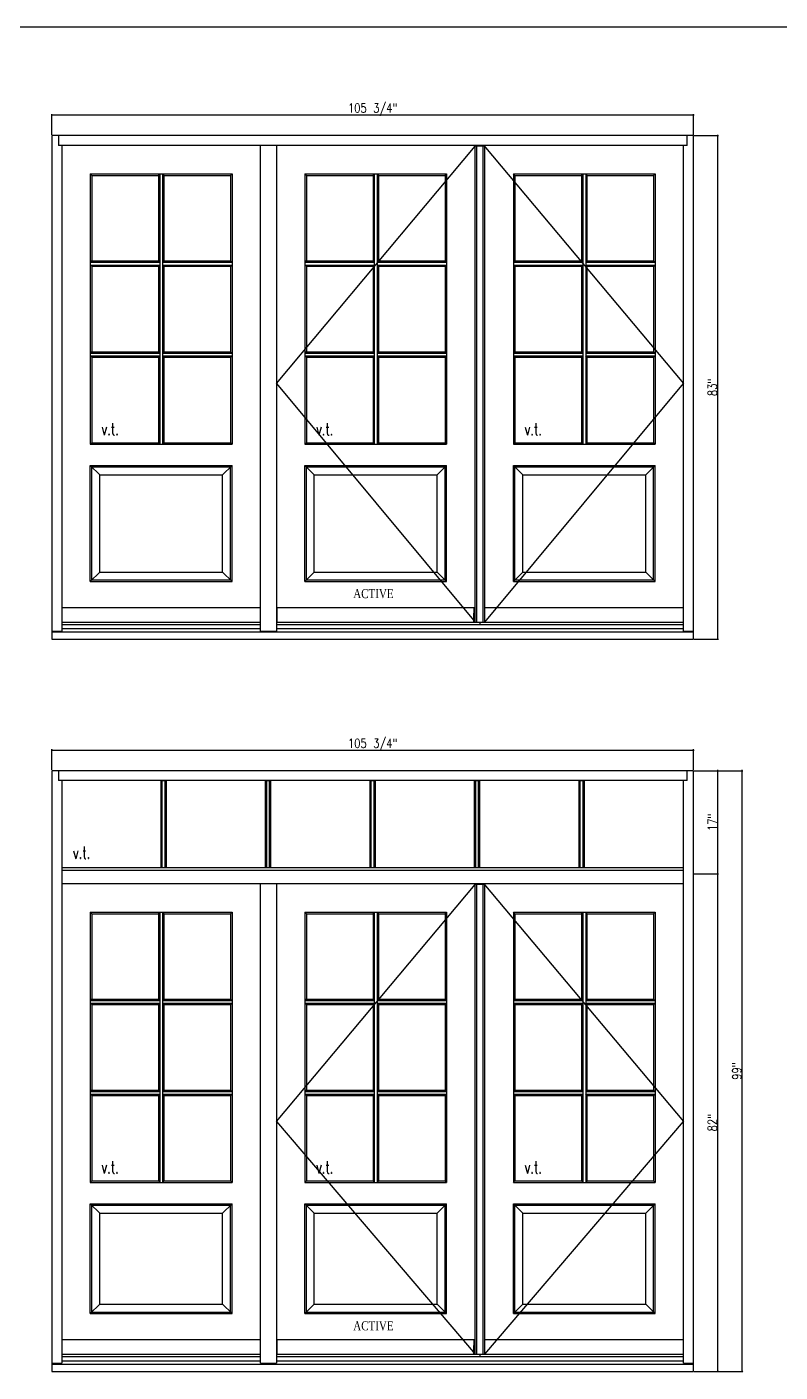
# Model space of a CAD drawing. Header units: inches. Extents: x 1985 to 11287, y 379 to 4336.
# Drawn here: x 9327.3 to 9451.5, y 3542.8 to 3764.6 of the extents above; entities that cross this region are included whole.
import ezdxf

# ---------------------------------------------------------------- set-up
doc = ezdxf.new("R2010")
doc.units = ezdxf.units.IN
doc.header["$MEASUREMENT"] = 0
doc.layers.get('0').update_dxf_attribs({"linetype": 'CONTINUOUS'})
doc.layers.get('Defpoints').update_dxf_attribs({"linetype": 'CONTINUOUS'})
for name, color, linetype in [('COTE1-1 99', 7, 'CONTINUOUS'), ('elevation 99', 7, 'CONTINUOUS'), ('opening side 99', 1, 'CONTINUOUS'), ('separation 99', 3, 'CONTINUOUS')]:
    doc.layers.add(name, color=color, linetype=linetype)
doc.styles.get("Standard").update_dxf_attribs({"font": 'txt.shx', "width": 0.8})
doc.styles.add('Times', font='times.ttf', dxfattribs={"width": 0.8})
doc.dimstyles.new('Elevation', dxfattribs={"dimscale": 2, "dimtxt": 0.75, "dimasz": 0.0625, "dimexe": 0.0625, "dimexo": 0.0625, "dimgap": 0.0625, "dimtad": 1, "dimdec": 5, "dimzin": 0, "dimdsep": 46, "dimlunit": 5, "dimtxsty": 'Standard', "dimblk1": 'OBLIQUE', "dimblk2": 'OBLIQUE', "dimsah": 1, "dimcen": 2, "dimdle": 0.0625, "dimclrd": 1, "dimclre": 1, "dimadec": 1, "dimazin": 0, "dimtfac": 0.375, "dimtdec": 5, "dimtmove": 0, "dimatfit": 3, "dimldrblk": 'OBLIQUE', "dimfxl": 1, "dimfrac": 2, "dimtolj": 1, "dimtzin": 0, "dimarcsym": 0})

# ---------------------------------------------------------------- blocks, each defined once
blk = doc.blocks.new('_OBLIQUE')
at = {"color": 0, "linetype": 'ByBlock'}
blk.add_line((-0.5, -0.5), (0.5, 0.5), dxfattribs=at)
blk = doc.blocks.new('*D39')
at = {"layer": 'COTE1-1 99', "color": 1, "lineweight": -2, "transparency": 16777216}
for p, q in [((9331.3, 3750.06), (9437.3, 3750.06)), ((9331.42, 3746.78), (9331.42, 3750.19)), ((9437.17, 3746.78), (9437.17, 3750.19))]:
    blk.add_line(p, q, dxfattribs=at)
at = {"layer": 'Defpoints', "color": 0, "transparency": 16777216}
for p in [(9437.17, 3750.06), (9331.42, 3746.66), (9437.17, 3746.66)]:
    blk.add_point(p, dxfattribs=at)
at = {"layer": 'COTE1-1 99', "color": 1, "lineweight": -2, "transparency": 16777216, "xscale": 0.125, "yscale": 0.125, "zscale": 0.125, "rotation": 180}
blk.add_blockref('_OBLIQUE', (9331.42, 3750.06), dxfattribs=at)
at = {"layer": 'COTE1-1 99', "color": 1, "lineweight": -2, "transparency": 16777216, "xscale": 0.125, "yscale": 0.125, "zscale": 0.125}
blk.add_blockref('_OBLIQUE', (9437.17, 3750.06), dxfattribs=at)
at = {"layer": 'COTE1-1 99', "color": 0, "transparency": 16777216, "insert": (9384.3, 3750.94), "char_height": 1.5, "attachment_point": 5}
blk.add_mtext('\\A1;105 3/4"', dxfattribs=at)
blk = doc.blocks.new('*D40')
at = {"layer": 'COTE1-1 99', "color": 1, "lineweight": -2, "transparency": 16777216}
for p, q in [((9437.3, 3746.66), (9441.3, 3746.66)), ((9441.18, 3663.53), (9441.18, 3746.78)), ((9437.3, 3663.66), (9441.3, 3663.66))]:
    blk.add_line(p, q, dxfattribs=at)
at = {"layer": 'Defpoints', "color": 0, "transparency": 16777216}
for p in [(9437.17, 3746.66), (9441.18, 3746.66), (9437.17, 3663.66)]:
    blk.add_point(p, dxfattribs=at)
at = {"layer": 'COTE1-1 99', "color": 1, "lineweight": -2, "transparency": 16777216, "xscale": 0.125, "yscale": 0.125, "zscale": 0.125}
for p, rotation in [((9441.18, 3746.66), 90), ((9441.18, 3663.66), 270)]:
    blk.add_blockref('_OBLIQUE', p, dxfattribs=dict(at, rotation=rotation))
at = {"layer": 'COTE1-1 99', "color": 0, "transparency": 16777216, "insert": (9440.3, 3705.16), "char_height": 1.5, "attachment_point": 5, "rotation": 90}
blk.add_mtext('\\A1;83"', dxfattribs=at)
blk = doc.blocks.new('*D108')
at = {"layer": 'COTE1-1 99', "color": 1, "lineweight": -2, "transparency": 16777216}
for p, q in [((9331.3, 3645.37), (9437.3, 3645.37)), ((9331.42, 3642.09), (9331.42, 3645.5)), ((9437.17, 3642.09), (9437.17, 3645.5))]:
    blk.add_line(p, q, dxfattribs=at)
at = {"layer": 'Defpoints', "color": 0, "transparency": 16777216}
for p in [(9437.17, 3645.37), (9331.42, 3641.96), (9437.17, 3641.96)]:
    blk.add_point(p, dxfattribs=at)
at = {"layer": 'COTE1-1 99', "color": 1, "lineweight": -2, "transparency": 16777216, "xscale": 0.125, "yscale": 0.125, "zscale": 0.125, "rotation": 180}
blk.add_blockref('_OBLIQUE', (9331.42, 3645.37), dxfattribs=at)
at = {"layer": 'COTE1-1 99', "color": 1, "lineweight": -2, "transparency": 16777216, "xscale": 0.125, "yscale": 0.125, "zscale": 0.125}
blk.add_blockref('_OBLIQUE', (9437.17, 3645.37), dxfattribs=at)
at = {"layer": 'COTE1-1 99', "color": 0, "transparency": 16777216, "insert": (9384.3, 3646.25), "char_height": 1.5, "attachment_point": 5}
blk.add_mtext('\\A1;105 3/4"', dxfattribs=at)
blk = doc.blocks.new('*D109')
at = {"layer": 'COTE1-1 99', "color": 1, "lineweight": -2, "transparency": 16777216}
for p, q in [((9437.3, 3641.96), (9441.3, 3641.96)), ((9441.18, 3624.84), (9441.18, 3642.09)), ((9437.3, 3624.96), (9441.3, 3624.96))]:
    blk.add_line(p, q, dxfattribs=at)
at = {"layer": 'Defpoints', "color": 0, "transparency": 16777216}
for p in [(9437.17, 3641.96), (9441.18, 3641.96), (9437.17, 3624.96)]:
    blk.add_point(p, dxfattribs=at)
at = {"layer": 'COTE1-1 99', "color": 1, "lineweight": -2, "transparency": 16777216, "xscale": 0.125, "yscale": 0.125, "zscale": 0.125}
for p, rotation in [((9441.18, 3641.96), 90), ((9441.18, 3624.96), 270)]:
    blk.add_blockref('_OBLIQUE', p, dxfattribs=dict(at, rotation=rotation))
at = {"layer": 'COTE1-1 99', "color": 0, "transparency": 16777216, "insert": (9440.3, 3633.46), "char_height": 1.5, "attachment_point": 5, "rotation": 90}
blk.add_mtext('\\A1;17"', dxfattribs=at)
blk = doc.blocks.new('*D110')
at = {"layer": 'COTE1-1 99', "color": 1, "lineweight": -2, "transparency": 16777216}
for p, q in [((9437.3, 3624.96), (9441.3, 3624.96)), ((9441.18, 3542.84), (9441.18, 3625.09)), ((9437.3, 3542.96), (9441.3, 3542.96))]:
    blk.add_line(p, q, dxfattribs=at)
at = {"layer": 'Defpoints', "color": 0, "transparency": 16777216}
for p in [(9437.17, 3624.96), (9441.18, 3624.96), (9437.17, 3542.96)]:
    blk.add_point(p, dxfattribs=at)
at = {"layer": 'COTE1-1 99', "color": 1, "lineweight": -2, "transparency": 16777216, "xscale": 0.125, "yscale": 0.125, "zscale": 0.125}
for p, rotation in [((9441.18, 3624.96), 90), ((9441.18, 3542.96), 270)]:
    blk.add_blockref('_OBLIQUE', p, dxfattribs=dict(at, rotation=rotation))
at = {"layer": 'COTE1-1 99', "color": 0, "transparency": 16777216, "insert": (9440.3, 3583.96), "char_height": 1.5, "attachment_point": 5, "rotation": 90}
blk.add_mtext('\\A1;82"', dxfattribs=at)
blk = doc.blocks.new('*D107')
at = {"layer": 'COTE1-1 99', "color": 1, "lineweight": -2, "transparency": 16777216}
for p, q in [((9437.3, 3641.96), (9445.32, 3641.96)), ((9445.2, 3542.84), (9445.2, 3642.09)), ((9437.3, 3542.96), (9445.32, 3542.96))]:
    blk.add_line(p, q, dxfattribs=at)
at = {"layer": 'Defpoints', "color": 0, "transparency": 16777216}
for p in [(9437.17, 3641.96), (9445.2, 3641.96), (9437.17, 3542.96)]:
    blk.add_point(p, dxfattribs=at)
at = {"layer": 'COTE1-1 99', "color": 1, "lineweight": -2, "transparency": 16777216, "xscale": 0.125, "yscale": 0.125, "zscale": 0.125}
for p, rotation in [((9445.2, 3641.96), 90), ((9445.2, 3542.96), 270)]:
    blk.add_blockref('_OBLIQUE', p, dxfattribs=dict(at, rotation=rotation))
at = {"layer": 'COTE1-1 99', "color": 0, "transparency": 16777216, "insert": (9444.32, 3592.46), "char_height": 1.5, "attachment_point": 5, "rotation": 90}
blk.add_mtext('\\A1;99"', dxfattribs=at)

msp = doc.modelspace()

# ---------------------------------------------------------------- linework, layer by layer
at = {"layer": 'elevation 99'}
for p, q in [((9331.423123, 3746.65541), (9331.423123, 3663.65541)), ((9368.423123, 3746.65541), (9331.423123, 3746.65541)), ((9332.485623, 3746.65541), (9332.485623, 3745.03041)), ((9437.173123, 3746.65541), (9365.798123, 3746.65541)), ((9436.110623, 3745.03041), (9436.110623, 3746.65541)), ((9437.173123, 3663.65541), (9437.173123, 3746.65541)), ((9365.798123, 3745.03041), (9332.485623, 3745.03041)), ((9333.048123, 3745.03041), (9333.048123, 3664.983536)), ((9365.798123, 3664.983536), (9365.798123, 3745.03041)), ((9368.423123, 3745.03041), (9365.798123, 3745.03041)), ((9368.423123, 3745.03041), (9368.423123, 3664.983536)), ((9403.485623, 3745.03041), (9368.423123, 3745.03041)), ((9436.110623, 3745.03041), (9401.110623, 3745.03041)), ((9402.798122, 3744.90541), (9401.173124, 3744.90541)), ((9401.173124, 3666.467905), (9401.173124, 3744.90541)), ((9401.485624, 3666.467905), (9401.485624, 3744.90541)), ((9401.525762, 3744.90541), (9401.525762, 3745.03041)), ((9401.641923, 3744.90541), (9401.641923, 3745.03041)), ((9401.735623, 3744.90541), (9401.735623, 3745.03041)), ((9402.235623, 3744.90541), (9402.235623, 3745.03041)), ((9402.485622, 3666.467905), (9402.485622, 3744.90541)), ((9402.798122, 3666.467905), (9402.798122, 3744.90541)), ((9435.548123, 3664.983536), (9435.548123, 3745.03041)), ((9337.985608, 3740.092862), (9337.744536, 3740.360733)), ((9337.744536, 3740.360733), (9361.101709, 3740.360733)), ((9337.744536, 3740.360733), (9337.744536, 3695.793739)), ((9337.985608, 3740.092862), (9348.985623, 3740.092862)), ((9337.985608, 3740.092862), (9337.985608, 3725.989362)), ((9348.985623, 3740.092862), (9349.189823, 3740.360733)), ((9348.985623, 3740.092862), (9348.985623, 3725.989362)), ((9349.189823, 3740.360733), (9349.189823, 3695.793739)), ((9349.656423, 3740.360733), (9349.860623, 3740.092862)), ((9349.656423, 3740.360733), (9349.656423, 3695.793739)), ((9349.860623, 3740.092862), (9360.860638, 3740.092862)), ((9349.860623, 3740.092862), (9349.860623, 3725.989362)), ((9360.860638, 3740.092862), (9361.101709, 3740.360733)), ((9360.860638, 3740.092862), (9360.860638, 3725.989362)), ((9361.101709, 3740.360733), (9361.101709, 3695.793739)), ((9373.360608, 3740.092862), (9373.119536, 3740.360733)), ((9373.119536, 3740.360733), (9396.476709, 3740.360733)), ((9373.119536, 3740.360733), (9373.119536, 3695.793739)), ((9373.360608, 3740.092862), (9384.360623, 3740.092862)), ((9373.360608, 3740.092862), (9373.360608, 3725.989362)), ((9384.360623, 3740.092862), (9384.564823, 3740.360733)), ((9384.360623, 3740.092862), (9384.360623, 3725.989362)), ((9384.564823, 3740.360733), (9384.564823, 3695.793739)), ((9385.031423, 3740.360733), (9385.235623, 3740.092862)), ((9385.031423, 3740.360733), (9385.031423, 3695.793739)), ((9385.235623, 3740.092862), (9396.235638, 3740.092862)), ((9385.235623, 3740.092862), (9385.235623, 3725.989362)), ((9396.235638, 3740.092862), (9396.476709, 3740.360733)), ((9396.235638, 3740.092862), (9396.235638, 3725.989362)), ((9396.476709, 3740.360733), (9396.476709, 3695.793739)), ((9407.494536, 3740.360733), (9407.494536, 3695.793739)), ((9407.494536, 3740.360733), (9430.851709, 3740.360733)), ((9407.735608, 3740.092862), (9407.494536, 3740.360733)), ((9407.735608, 3740.092862), (9407.735608, 3725.989362)), ((9407.735608, 3740.092862), (9418.735623, 3740.092862)), ((9418.735623, 3740.092862), (9418.939823, 3740.360733)), ((9418.735623, 3740.092862), (9418.735623, 3725.989362)), ((9418.939823, 3740.360733), (9418.939823, 3695.793739)), ((9419.406423, 3740.360733), (9419.406423, 3695.793739)), ((9419.406423, 3740.360733), (9419.610623, 3740.092862)), ((9419.610623, 3740.092862), (9419.610623, 3725.989362)), ((9419.610623, 3740.092862), (9430.610638, 3740.092862)), ((9430.610638, 3740.092862), (9430.851709, 3740.360733)), ((9430.610638, 3740.092862), (9430.610638, 3725.989362)), ((9430.851709, 3740.360733), (9430.851709, 3695.793739)), ((9337.985608, 3725.989362), (9337.744536, 3725.785162)), ((9337.744536, 3725.785162), (9349.189823, 3725.785162)), ((9337.985608, 3725.114362), (9337.744536, 3725.318562)), ((9337.744536, 3725.318562), (9349.189823, 3725.318562)), ((9337.985608, 3725.989362), (9348.985623, 3725.989362)), ((9348.985623, 3725.989362), (9349.189823, 3725.785162)), ((9348.985623, 3725.114362), (9349.189823, 3725.318562)), ((9349.860623, 3725.989362), (9349.656423, 3725.785162)), ((9349.656423, 3725.785162), (9361.101709, 3725.785162)), ((9349.656423, 3725.318562), (9361.101709, 3725.318562)), ((9349.860623, 3725.114362), (9349.656423, 3725.318562)), ((9349.860623, 3725.989362), (9360.860638, 3725.989362)), ((9360.860638, 3725.989362), (9361.101709, 3725.785162)), ((9360.860638, 3725.114362), (9361.101709, 3725.318562)), ((9373.360608, 3725.989362), (9373.119536, 3725.785162)), ((9373.119536, 3725.785162), (9384.564823, 3725.785162)), ((9373.360608, 3725.114362), (9373.119536, 3725.318562)), ((9373.119536, 3725.318562), (9384.564823, 3725.318562)), ((9373.360608, 3725.989362), (9384.360623, 3725.989362)), ((9384.360623, 3725.989362), (9384.564823, 3725.785162)), ((9384.360623, 3725.114362), (9384.564823, 3725.318562)), ((9385.235623, 3725.989362), (9385.031423, 3725.785162)), ((9385.031423, 3725.785162), (9396.476709, 3725.785162)), ((9385.031423, 3725.318562), (9396.476709, 3725.318562)), ((9385.235623, 3725.114362), (9385.031423, 3725.318562)), ((9385.235623, 3725.989362), (9396.235638, 3725.989362)), ((9396.235638, 3725.989362), (9396.476709, 3725.785162)), ((9396.235638, 3725.114362), (9396.476709, 3725.318562)), ((9407.735608, 3725.989362), (9407.494536, 3725.785162)), ((9407.494536, 3725.785162), (9418.939823, 3725.785162)), ((9407.494536, 3725.318562), (9418.939823, 3725.318562)), ((9407.735608, 3725.114362), (9407.494536, 3725.318562)), ((9407.735608, 3725.989362), (9418.735623, 3725.989362)), ((9418.735623, 3725.989362), (9418.939823, 3725.785162)), ((9418.735623, 3725.114362), (9418.939823, 3725.318562)), ((9419.610623, 3725.989362), (9419.406423, 3725.785162)), ((9419.406423, 3725.785162), (9430.851709, 3725.785162)), ((9419.610623, 3725.114362), (9419.406423, 3725.318562)), ((9419.406423, 3725.318562), (9430.851709, 3725.318562)), ((9419.610623, 3725.989362), (9430.610638, 3725.989362)), ((9430.610638, 3725.989362), (9430.851709, 3725.785162)), ((9430.610638, 3725.114362), (9430.851709, 3725.318562)), ((9337.985608, 3725.114362), (9337.985608, 3711.010862)), ((9337.985608, 3725.114362), (9348.985623, 3725.114362)), ((9348.985623, 3725.114362), (9348.985623, 3711.010862)), ((9349.860623, 3725.114362), (9349.860623, 3711.010862)), ((9349.860623, 3725.114362), (9360.860638, 3725.114362)), ((9360.860638, 3725.114362), (9360.860638, 3711.010862)), ((9373.360608, 3725.114362), (9373.360608, 3711.010862)), ((9373.360608, 3725.114362), (9384.360623, 3725.114362)), ((9384.360623, 3725.114362), (9384.360623, 3711.010862)), ((9385.235623, 3725.114362), (9385.235623, 3711.010862)), ((9385.235623, 3725.114362), (9396.235638, 3725.114362)), ((9396.235638, 3725.114362), (9396.235638, 3711.010862)), ((9407.735608, 3725.114362), (9418.735623, 3725.114362)), ((9407.735608, 3725.114362), (9407.735608, 3711.010862)), ((9418.735623, 3725.114362), (9418.735623, 3711.010862)), ((9419.610623, 3725.114362), (9430.610638, 3725.114362)), ((9419.610623, 3725.114362), (9419.610623, 3711.010862)), ((9430.610638, 3725.114362), (9430.610638, 3711.010862)), ((9337.985608, 3711.010862), (9337.744536, 3710.806662)), ((9337.744536, 3710.806662), (9349.189823, 3710.806662)), ((9337.744536, 3710.34451), (9349.189823, 3710.34451)), ((9337.985608, 3711.010862), (9348.985623, 3711.010862)), ((9337.985608, 3710.14031), (9337.985608, 3696.03481)), ((9337.985608, 3710.14031), (9348.985623, 3710.14031)), ((9348.985623, 3710.14031), (9348.985623, 3696.03481)), ((9349.656423, 3710.806662), (9361.101709, 3710.806662)), ((9349.656423, 3710.34451), (9361.101709, 3710.34451)), ((9349.860623, 3711.010862), (9360.860638, 3711.010862)), ((9349.860623, 3710.14031), (9360.860638, 3710.14031)), ((9349.860623, 3710.14031), (9349.860623, 3696.03481)), ((9360.860638, 3711.010862), (9361.101709, 3710.806662)), ((9360.860638, 3710.14031), (9361.101709, 3710.34451)), ((9360.860638, 3710.14031), (9360.860638, 3696.03481)), ((9373.360608, 3711.010862), (9373.119536, 3710.806662)), ((9373.119536, 3710.806662), (9384.564823, 3710.806662)), ((9373.119536, 3710.34451), (9384.564823, 3710.34451)), ((9373.360608, 3711.010862), (9384.360623, 3711.010862)), ((9373.360608, 3710.14031), (9373.360608, 3696.03481)), ((9373.360608, 3710.14031), (9384.360623, 3710.14031)), ((9384.360623, 3710.14031), (9384.360623, 3696.03481)), ((9385.031423, 3710.806662), (9396.476709, 3710.806662)), ((9385.031423, 3710.34451), (9396.476709, 3710.34451)), ((9385.235623, 3711.010862), (9396.235638, 3711.010862)), ((9385.235623, 3710.14031), (9396.235638, 3710.14031)), ((9385.235623, 3710.14031), (9385.235623, 3696.03481)), ((9396.235638, 3711.010862), (9396.476709, 3710.806662)), ((9396.235638, 3710.14031), (9396.476709, 3710.34451)), ((9396.235638, 3710.14031), (9396.235638, 3696.03481)), ((9407.735608, 3711.010862), (9407.494536, 3710.806662)), ((9407.494536, 3710.806662), (9418.939823, 3710.806662)), ((9407.494536, 3710.34451), (9418.939823, 3710.34451)), ((9407.735608, 3711.010862), (9418.735623, 3711.010862)), ((9407.735608, 3710.14031), (9418.735623, 3710.14031)), ((9407.735608, 3710.14031), (9407.735608, 3696.03481)), ((9418.735623, 3710.14031), (9418.735623, 3696.03481)), ((9419.406423, 3710.806662), (9430.851709, 3710.806662)), ((9419.406423, 3710.34451), (9430.851709, 3710.34451)), ((9419.610623, 3711.010862), (9430.610638, 3711.010862)), ((9419.610623, 3710.14031), (9419.610623, 3696.03481)), ((9419.610623, 3710.14031), (9430.610638, 3710.14031)), ((9430.610638, 3711.010862), (9430.851709, 3710.806662)), ((9430.610638, 3710.14031), (9430.851709, 3710.34451)), ((9430.610638, 3710.14031), (9430.610638, 3696.03481)), ((9337.744536, 3695.793739), (9337.985608, 3696.03481)), ((9337.744536, 3695.793739), (9361.101709, 3695.793739)), ((9337.985608, 3696.03481), (9348.985623, 3696.03481)), ((9348.985623, 3696.03481), (9349.189823, 3695.793739)), ((9349.860623, 3696.03481), (9349.656423, 3695.793739)), ((9349.860623, 3696.03481), (9360.860638, 3696.03481)), ((9361.101709, 3695.793739), (9360.860638, 3696.03481)), ((9373.119536, 3695.793739), (9373.360608, 3696.03481)), ((9373.119536, 3695.793739), (9396.476709, 3695.793739)), ((9373.360608, 3696.03481), (9384.360623, 3696.03481)), ((9384.360623, 3696.03481), (9384.564823, 3695.793739)), ((9385.235623, 3696.03481), (9385.031423, 3695.793739)), ((9385.235623, 3696.03481), (9396.235638, 3696.03481)), ((9396.476709, 3695.793739), (9396.235638, 3696.03481)), ((9407.494536, 3695.793739), (9407.735608, 3696.03481)), ((9407.494536, 3695.793739), (9430.851709, 3695.793739)), ((9407.735608, 3696.03481), (9418.735623, 3696.03481)), ((9418.735623, 3696.03481), (9418.939823, 3695.793739)), ((9419.610623, 3696.03481), (9419.406423, 3695.793739)), ((9419.610623, 3696.03481), (9430.610638, 3696.03481)), ((9430.851709, 3695.793739), (9430.610638, 3696.03481)), ((9339.298049, 3690.72226), (9337.744478, 3692.275882)), ((9337.744478, 3673.1643), (9337.744478, 3692.275882)), ((9337.744478, 3692.275882), (9361.101753, 3692.275882)), ((9337.985549, 3673.405371), (9337.985549, 3692.03476)), ((9337.985549, 3692.03476), (9360.860682, 3692.03476)), ((9361.101753, 3692.275882), (9359.548182, 3690.72226)), ((9360.860682, 3673.405371), (9360.860682, 3692.03476)), ((9361.101753, 3673.1643), (9361.101753, 3692.275882)), ((9373.119478, 3692.275882), (9396.476753, 3692.275882)), ((9373.119478, 3673.1643), (9373.119478, 3692.275882)), ((9374.673049, 3690.72226), (9373.119478, 3692.275882)), ((9373.360549, 3692.03476), (9396.235682, 3692.03476)), ((9373.360549, 3673.405371), (9373.360549, 3692.03476)), ((9396.476753, 3692.275882), (9394.923182, 3690.72226)), ((9396.235682, 3673.405371), (9396.235682, 3692.03476)), ((9396.476753, 3673.1643), (9396.476753, 3692.275882)), ((9407.494478, 3692.275882), (9430.851753, 3692.275882)), ((9407.494478, 3673.1643), (9407.494478, 3692.275882)), ((9409.048049, 3690.72226), (9407.494478, 3692.275882)), ((9407.735549, 3692.03476), (9430.610682, 3692.03476)), ((9407.735549, 3673.405371), (9407.735549, 3692.03476)), ((9430.851753, 3692.275882), (9429.298182, 3690.72226)), ((9430.610682, 3673.405371), (9430.610682, 3692.03476)), ((9430.851753, 3673.1643), (9430.851753, 3692.275882)), ((9339.298049, 3674.717871), (9339.298049, 3690.72226)), ((9339.298049, 3690.72226), (9359.548182, 3690.72226)), ((9359.548182, 3674.717871), (9359.548182, 3690.72226)), ((9374.673049, 3690.72226), (9394.923182, 3690.72226)), ((9374.673049, 3674.717871), (9374.673049, 3690.72226)), ((9394.923182, 3674.717871), (9394.923182, 3690.72226)), ((9409.048049, 3690.72226), (9429.298182, 3690.72226)), ((9409.048049, 3674.717871), (9409.048049, 3690.72226)), ((9429.298182, 3674.717871), (9429.298182, 3690.72226)), ((9337.744478, 3673.1643), (9339.298049, 3674.717871)), ((9339.298049, 3674.717871), (9359.548182, 3674.717871)), ((9361.101753, 3673.1643), (9359.548182, 3674.717871)), ((9373.119478, 3673.1643), (9374.673049, 3674.717871)), ((9374.673049, 3674.717871), (9394.923182, 3674.717871)), ((9396.476753, 3673.1643), (9394.923182, 3674.717871)), ((9407.494478, 3673.1643), (9409.048049, 3674.717871)), ((9409.048049, 3674.717871), (9429.298182, 3674.717871)), ((9430.851753, 3673.1643), (9429.298182, 3674.717871)), ((9337.744478, 3673.1643), (9361.101753, 3673.1643)), ((9337.985549, 3673.405371), (9360.860682, 3673.405371)), ((9373.119478, 3673.1643), (9396.476753, 3673.1643)), ((9373.360549, 3673.405371), (9396.235682, 3673.405371)), ((9407.494478, 3673.1643), (9430.851753, 3673.1643)), ((9407.735549, 3673.405371), (9430.610682, 3673.405371)), ((9365.798123, 3668.842905), (9333.048123, 3668.842905)), ((9365.673123, 3668.842905), (9333.173123, 3668.842905)), ((9401.025762, 3668.842905), (9368.548123, 3668.842905)), ((9368.548123, 3666.467905), (9368.548123, 3668.842905)), ((9401.025762, 3668.842905), (9368.548123, 3668.842905)), ((9368.548123, 3666.467905), (9368.548123, 3668.842905)), ((9401.025762, 3666.467905), (9401.025762, 3668.842905)), ((9401.025762, 3666.467905), (9401.025762, 3668.842905)), ((9403.302225, 3668.842905), (9402.798122, 3668.842905)), ((9435.548123, 3668.842905), (9402.798122, 3668.842905)), ((9403.302225, 3668.842905), (9402.798122, 3668.842905)), ((9435.423123, 3668.842905), (9402.798122, 3668.842905)), ((9333.048123, 3666.467905), (9365.798123, 3666.467905)), ((9333.048123, 3666.467905), (9365.798123, 3666.467905)), ((9333.048123, 3666.076286), (9365.798123, 3666.076286)), ((9333.048123, 3666.076286), (9365.798123, 3666.076286)), ((9333.048123, 3665.405405), (9365.798123, 3665.405405)), ((9368.423123, 3666.467905), (9435.548123, 3666.467905)), ((9368.423123, 3666.467905), (9435.548123, 3666.467905)), ((9368.423123, 3666.076286), (9435.548123, 3666.076286)), ((9368.423123, 3666.076286), (9435.548123, 3666.076286)), ((9368.423123, 3665.405405), (9435.548123, 3665.405405)), ((9400.900762, 3666.655405), (9400.900762, 3666.467905)), ((9400.900762, 3666.655405), (9400.900762, 3666.467905)), ((9400.939005, 3666.467905), (9400.94843, 3666.592905)), ((9400.939005, 3666.467905), (9400.94843, 3666.592905)), ((9400.94843, 3666.592905), (9400.959058, 3666.467905)), ((9400.94843, 3666.592905), (9400.959058, 3666.467905)), ((9401.985623, 3666.076286), (9401.985623, 3666.467905)), ((9401.985623, 3666.076286), (9401.985623, 3666.467905)), ((9331.423123, 3664.983536), (9333.048123, 3664.983536)), ((9331.423123, 3664.983536), (9333.048123, 3664.983536)), ((9331.423123, 3664.84291), (9368.423123, 3664.84291)), ((9331.423123, 3664.84291), (9368.423123, 3664.84291)), ((9331.423123, 3663.65541), (9359.298123, 3663.65541)), ((9331.423123, 3663.65541), (9365.798123, 3663.65541)), ((9331.423123, 3663.65541), (9368.423123, 3663.65541)), ((9331.423123, 3663.65541), (9368.423123, 3663.65541)), ((9331.423123, 3663.65541), (9365.798123, 3663.65541)), ((9331.423123, 3663.65541), (9359.298123, 3663.65541)), ((9365.798123, 3664.983536), (9368.423123, 3664.983536)), ((9365.798123, 3664.983536), (9368.423123, 3664.983536)), ((9365.798123, 3664.983536), (9368.423123, 3664.983536)), ((9365.798123, 3664.983536), (9368.423123, 3664.983536)), ((9365.798123, 3664.84291), (9437.173123, 3664.84291)), ((9365.798123, 3664.84291), (9437.173123, 3664.84291)), ((9365.798123, 3663.65541), (9396.798123, 3663.65541)), ((9365.798123, 3663.65541), (9437.173123, 3663.65541)), ((9365.798123, 3663.65541), (9396.798123, 3663.65541)), ((9365.798123, 3663.65541), (9437.173123, 3663.65541)), ((9435.548123, 3664.983536), (9437.173123, 3664.983536)), ((9435.548123, 3664.983536), (9437.173123, 3664.983536)), ((9437.173123, 3641.963374), (9331.423123, 3641.963374)), ((9331.423123, 3641.963374), (9331.423123, 3542.963374)), ((9332.485623, 3641.963374), (9332.485623, 3640.338374)), ((9436.110623, 3640.338374), (9436.110623, 3641.963374)), ((9437.173123, 3542.963374), (9437.173123, 3641.963374)), ((9436.110623, 3640.338374), (9332.485623, 3640.338374)), ((9333.048123, 3640.338374), (9333.048123, 3625.588374)), ((9349.402223, 3625.963374), (9349.402223, 3640.338374)), ((9349.402223, 3640.338374), (9350.277223, 3640.338374)), ((9349.606423, 3625.963374), (9349.606423, 3640.338374)), ((9350.073023, 3625.963374), (9350.073023, 3640.338374)), ((9350.277223, 3625.963374), (9350.277223, 3640.338374)), ((9366.631323, 3625.963374), (9366.631323, 3640.338374)), ((9366.631323, 3640.338374), (9367.506723, 3640.338374)), ((9366.835523, 3625.963374), (9366.835523, 3640.338374)), ((9367.302523, 3625.963374), (9367.302523, 3640.338374)), ((9367.506723, 3625.963374), (9367.506723, 3640.338374)), ((9383.860823, 3625.963374), (9383.860823, 3640.338374)), ((9383.860823, 3640.338374), (9384.735823, 3640.338374)), ((9384.065023, 3625.963374), (9384.065023, 3640.338374)), ((9384.531623, 3625.963374), (9384.531623, 3640.338374)), ((9384.735823, 3625.963374), (9384.735823, 3640.338374)), ((9401.089923, 3625.963374), (9401.089923, 3640.338374)), ((9401.089923, 3640.338374), (9401.964923, 3640.338374)), ((9401.294123, 3625.963374), (9401.294123, 3640.338374)), ((9401.760723, 3625.963374), (9401.760723, 3640.338374)), ((9401.964923, 3625.963374), (9401.964923, 3640.338374)), ((9418.319023, 3625.963374), (9418.319023, 3640.338374)), ((9418.319023, 3640.338374), (9419.194023, 3640.338374)), ((9418.523223, 3625.963374), (9418.523223, 3640.338374)), ((9418.989823, 3625.963374), (9418.989823, 3640.338374)), ((9419.194023, 3625.963374), (9419.194023, 3640.338374)), ((9435.548123, 3625.588374), (9435.548123, 3640.338374)), ((9331.423123, 3625.963374), (9331.423123, 3542.963374)), ((9367.756723, 3625.963374), (9333.048123, 3625.963374)), ((9333.048123, 3625.963374), (9333.048123, 3625.588374)), ((9333.048123, 3625.588374), (9435.548123, 3625.588374)), ((9333.048123, 3625.588374), (9333.048123, 3623.338374)), ((9416.631523, 3625.963374), (9349.214723, 3625.963374)), ((9402.464923, 3625.963374), (9366.131323, 3625.963374)), ((9402.464923, 3625.963374), (9366.131323, 3625.963374)), ((9402.464923, 3625.963374), (9366.131323, 3625.963374)), ((9435.548123, 3625.963374), (9367.756723, 3625.963374)), ((9435.548123, 3625.588374), (9435.548123, 3625.963374)), ((9435.548123, 3623.338374), (9435.548123, 3625.588374)), ((9365.798123, 3623.338374), (9333.048123, 3623.338374)), ((9365.798123, 3623.338374), (9333.048123, 3623.338374)), ((9365.798123, 3623.338374), (9333.048123, 3623.338374)), ((9333.048123, 3623.338374), (9333.048123, 3544.2915)), ((9333.048123, 3623.338374), (9333.048123, 3544.2915)), ((9365.798123, 3544.2915), (9365.798123, 3623.338374)), ((9368.423123, 3623.338374), (9365.798123, 3623.338374)), ((9403.485623, 3623.338374), (9368.423123, 3623.338374)), ((9403.485623, 3623.338374), (9368.423123, 3623.338374)), ((9368.423123, 3623.338374), (9368.423123, 3544.2915)), ((9403.485623, 3623.338374), (9368.423123, 3623.338374)), ((9435.548123, 3623.338374), (9401.110623, 3623.338374)), ((9435.548123, 3623.338374), (9401.110623, 3623.338374)), ((9435.548123, 3623.338374), (9401.110623, 3623.338374)), ((9402.798122, 3623.213374), (9401.173124, 3623.213374)), ((9401.173124, 3545.775869), (9401.173124, 3623.213374)), ((9402.798122, 3623.213374), (9401.173124, 3623.213374)), ((9402.798122, 3623.213374), (9401.173124, 3623.213374)), ((9401.485624, 3545.775869), (9401.485624, 3623.213374)), ((9401.525762, 3623.213374), (9401.525762, 3623.338374)), ((9401.525762, 3623.213374), (9401.525762, 3623.338374)), ((9401.525762, 3623.213374), (9401.525762, 3623.338374)), ((9401.641923, 3623.213374), (9401.641923, 3623.338374)), ((9401.641923, 3623.213374), (9401.641923, 3623.338374)), ((9401.641923, 3623.213374), (9401.641923, 3623.338374)), ((9401.735623, 3623.213374), (9401.735623, 3623.338374)), ((9401.735623, 3623.213374), (9401.735623, 3623.338374)), ((9401.735623, 3623.213374), (9401.735623, 3623.338374)), ((9402.235623, 3623.213374), (9402.235623, 3623.338374)), ((9402.235623, 3623.213374), (9402.235623, 3623.338374)), ((9402.235623, 3623.213374), (9402.235623, 3623.338374)), ((9402.485622, 3545.775869), (9402.485622, 3623.213374)), ((9402.798122, 3545.775869), (9402.798122, 3623.213374)), ((9435.548123, 3544.2915), (9435.548123, 3623.338374)), ((9435.548123, 3544.2915), (9435.548123, 3623.338374)), ((9437.173123, 3542.963374), (9437.173123, 3624.963374)), ((9337.744536, 3618.668697), (9337.744536, 3574.101703)), ((9337.744536, 3618.668697), (9361.101709, 3618.668697)), ((9337.985608, 3618.400826), (9337.744536, 3618.668697)), ((9337.985608, 3618.400826), (9337.985608, 3604.297326)), ((9337.985608, 3618.400826), (9348.985623, 3618.400826)), ((9348.985623, 3618.400826), (9349.189823, 3618.668697)), ((9348.985623, 3618.400826), (9348.985623, 3604.297326)), ((9349.189823, 3618.668697), (9349.189823, 3574.101703)), ((9349.656423, 3618.668697), (9349.656423, 3574.101703)), ((9349.656423, 3618.668697), (9349.860623, 3618.400826)), ((9349.860623, 3618.400826), (9349.860623, 3604.297326)), ((9349.860623, 3618.400826), (9360.860638, 3618.400826)), ((9360.860638, 3618.400826), (9361.101709, 3618.668697)), ((9360.860638, 3618.400826), (9360.860638, 3604.297326)), ((9361.101709, 3618.668697), (9361.101709, 3574.101703)), ((9373.119536, 3618.668697), (9373.119536, 3574.101703)), ((9373.119536, 3618.668697), (9396.476709, 3618.668697)), ((9373.360608, 3618.400826), (9373.119536, 3618.668697)), ((9373.360608, 3618.400826), (9373.360608, 3604.297326)), ((9373.360608, 3618.400826), (9384.360623, 3618.400826)), ((9384.360623, 3618.400826), (9384.564823, 3618.668697)), ((9384.360623, 3618.400826), (9384.360623, 3604.297326)), ((9384.564823, 3618.668697), (9384.564823, 3574.101703)), ((9385.031423, 3618.668697), (9385.031423, 3574.101703)), ((9385.031423, 3618.668697), (9385.235623, 3618.400826)), ((9385.235623, 3618.400826), (9385.235623, 3604.297326)), ((9385.235623, 3618.400826), (9396.235638, 3618.400826)), ((9396.235638, 3618.400826), (9396.476709, 3618.668697)), ((9396.235638, 3618.400826), (9396.235638, 3604.297326)), ((9396.476709, 3618.668697), (9396.476709, 3574.101703)), ((9407.735608, 3618.400826), (9407.494536, 3618.668697)), ((9407.494536, 3618.668697), (9430.851709, 3618.668697)), ((9407.494536, 3618.668697), (9407.494536, 3574.101703)), ((9407.735608, 3618.400826), (9418.735623, 3618.400826)), ((9407.735608, 3618.400826), (9407.735608, 3604.297326)), ((9418.735623, 3618.400826), (9418.939823, 3618.668697)), ((9418.735623, 3618.400826), (9418.735623, 3604.297326)), ((9418.939823, 3618.668697), (9418.939823, 3574.101703)), ((9419.406423, 3618.668697), (9419.610623, 3618.400826)), ((9419.406423, 3618.668697), (9419.406423, 3574.101703)), ((9419.610623, 3618.400826), (9430.610638, 3618.400826)), ((9419.610623, 3618.400826), (9419.610623, 3604.297326)), ((9430.610638, 3618.400826), (9430.851709, 3618.668697)), ((9430.610638, 3618.400826), (9430.610638, 3604.297326)), ((9430.851709, 3618.668697), (9430.851709, 3574.101703)), ((9337.985608, 3604.297326), (9337.744536, 3604.093126)), ((9337.744536, 3604.093126), (9349.189823, 3604.093126)), ((9337.744536, 3603.626526), (9349.189823, 3603.626526)), ((9337.985608, 3603.422326), (9337.744536, 3603.626526)), ((9337.985608, 3604.297326), (9348.985623, 3604.297326)), ((9337.985608, 3603.422326), (9348.985623, 3603.422326)), ((9337.985608, 3603.422326), (9337.985608, 3589.318826)), ((9348.985623, 3604.297326), (9349.189823, 3604.093126)), ((9348.985623, 3603.422326), (9349.189823, 3603.626526)), ((9348.985623, 3603.422326), (9348.985623, 3589.318826)), ((9349.860623, 3604.297326), (9349.656423, 3604.093126)), ((9349.656423, 3604.093126), (9361.101709, 3604.093126)), ((9349.860623, 3603.422326), (9349.656423, 3603.626526)), ((9349.656423, 3603.626526), (9361.101709, 3603.626526)), ((9349.860623, 3604.297326), (9360.860638, 3604.297326)), ((9349.860623, 3603.422326), (9360.860638, 3603.422326)), ((9349.860623, 3603.422326), (9349.860623, 3589.318826)), ((9360.860638, 3604.297326), (9361.101709, 3604.093126)), ((9360.860638, 3603.422326), (9361.101709, 3603.626526)), ((9360.860638, 3603.422326), (9360.860638, 3589.318826)), ((9373.360608, 3604.297326), (9373.119536, 3604.093126)), ((9373.119536, 3604.093126), (9384.564823, 3604.093126)), ((9373.119536, 3603.626526), (9384.564823, 3603.626526)), ((9373.360608, 3603.422326), (9373.119536, 3603.626526)), ((9373.360608, 3604.297326), (9384.360623, 3604.297326)), ((9373.360608, 3603.422326), (9384.360623, 3603.422326)), ((9373.360608, 3603.422326), (9373.360608, 3589.318826)), ((9384.360623, 3604.297326), (9384.564823, 3604.093126)), ((9384.360623, 3603.422326), (9384.564823, 3603.626526)), ((9384.360623, 3603.422326), (9384.360623, 3589.318826)), ((9385.235623, 3604.297326), (9385.031423, 3604.093126)), ((9385.031423, 3604.093126), (9396.476709, 3604.093126)), ((9385.235623, 3603.422326), (9385.031423, 3603.626526)), ((9385.031423, 3603.626526), (9396.476709, 3603.626526)), ((9385.235623, 3604.297326), (9396.235638, 3604.297326)), ((9385.235623, 3603.422326), (9396.235638, 3603.422326)), ((9385.235623, 3603.422326), (9385.235623, 3589.318826)), ((9396.235638, 3604.297326), (9396.476709, 3604.093126)), ((9396.235638, 3603.422326), (9396.476709, 3603.626526)), ((9396.235638, 3603.422326), (9396.235638, 3589.318826)), ((9407.735608, 3604.297326), (9407.494536, 3604.093126)), ((9407.494536, 3604.093126), (9418.939823, 3604.093126)), ((9407.735608, 3603.422326), (9407.494536, 3603.626526)), ((9407.494536, 3603.626526), (9418.939823, 3603.626526)), ((9407.735608, 3604.297326), (9418.735623, 3604.297326)), ((9407.735608, 3603.422326), (9407.735608, 3589.318826)), ((9407.735608, 3603.422326), (9418.735623, 3603.422326)), ((9418.735623, 3604.297326), (9418.939823, 3604.093126)), ((9418.735623, 3603.422326), (9418.939823, 3603.626526)), ((9418.735623, 3603.422326), (9418.735623, 3589.318826)), ((9419.610623, 3604.297326), (9419.406423, 3604.093126)), ((9419.406423, 3604.093126), (9430.851709, 3604.093126)), ((9419.406423, 3603.626526), (9430.851709, 3603.626526)), ((9419.610623, 3603.422326), (9419.406423, 3603.626526)), ((9419.610623, 3604.297326), (9430.610638, 3604.297326)), ((9419.610623, 3603.422326), (9419.610623, 3589.318826)), ((9419.610623, 3603.422326), (9430.610638, 3603.422326)), ((9430.610638, 3604.297326), (9430.851709, 3604.093126)), ((9430.610638, 3603.422326), (9430.851709, 3603.626526)), ((9430.610638, 3603.422326), (9430.610638, 3589.318826)), ((9337.985608, 3589.318826), (9337.744536, 3589.114626)), ((9337.744536, 3589.114626), (9349.189823, 3589.114626)), ((9337.744536, 3588.652474), (9349.189823, 3588.652474)), ((9337.985608, 3589.318826), (9348.985623, 3589.318826)), ((9337.985608, 3588.448274), (9348.985623, 3588.448274)), ((9337.985608, 3588.448274), (9337.985608, 3574.342774)), ((9348.985623, 3588.448274), (9348.985623, 3574.342774)), ((9349.656423, 3589.114626), (9361.101709, 3589.114626)), ((9349.656423, 3588.652474), (9361.101709, 3588.652474)), ((9349.860623, 3589.318826), (9360.860638, 3589.318826)), ((9349.860623, 3588.448274), (9349.860623, 3574.342774)), ((9349.860623, 3588.448274), (9360.860638, 3588.448274)), ((9360.860638, 3589.318826), (9361.101709, 3589.114626)), ((9360.860638, 3588.448274), (9361.101709, 3588.652474)), ((9360.860638, 3588.448274), (9360.860638, 3574.342774)), ((9373.360608, 3589.318826), (9373.119536, 3589.114626)), ((9373.119536, 3589.114626), (9384.564823, 3589.114626)), ((9373.119536, 3588.652474), (9384.564823, 3588.652474)), ((9373.360608, 3589.318826), (9384.360623, 3589.318826)), ((9373.360608, 3588.448274), (9384.360623, 3588.448274)), ((9373.360608, 3588.448274), (9373.360608, 3574.342774)), ((9384.360623, 3588.448274), (9384.360623, 3574.342774)), ((9385.031423, 3589.114626), (9396.476709, 3589.114626)), ((9385.031423, 3588.652474), (9396.476709, 3588.652474)), ((9385.235623, 3589.318826), (9396.235638, 3589.318826)), ((9385.235623, 3588.448274), (9385.235623, 3574.342774)), ((9385.235623, 3588.448274), (9396.235638, 3588.448274)), ((9396.235638, 3589.318826), (9396.476709, 3589.114626)), ((9396.235638, 3588.448274), (9396.476709, 3588.652474)), ((9396.235638, 3588.448274), (9396.235638, 3574.342774)), ((9407.735608, 3589.318826), (9407.494536, 3589.114626)), ((9407.494536, 3589.114626), (9418.939823, 3589.114626)), ((9407.494536, 3588.652474), (9418.939823, 3588.652474)), ((9407.735608, 3589.318826), (9418.735623, 3589.318826)), ((9407.735608, 3588.448274), (9407.735608, 3574.342774)), ((9407.735608, 3588.448274), (9418.735623, 3588.448274)), ((9418.735623, 3588.448274), (9418.735623, 3574.342774)), ((9419.406423, 3589.114626), (9430.851709, 3589.114626)), ((9419.406423, 3588.652474), (9430.851709, 3588.652474)), ((9419.610623, 3589.318826), (9430.610638, 3589.318826)), ((9419.610623, 3588.448274), (9430.610638, 3588.448274)), ((9419.610623, 3588.448274), (9419.610623, 3574.342774)), ((9430.610638, 3589.318826), (9430.851709, 3589.114626)), ((9430.610638, 3588.448274), (9430.851709, 3588.652474)), ((9430.610638, 3588.448274), (9430.610638, 3574.342774)), ((9337.744536, 3574.101703), (9337.985608, 3574.342774)), ((9337.744536, 3574.101703), (9361.101709, 3574.101703)), ((9337.985608, 3574.342774), (9348.985623, 3574.342774)), ((9348.985623, 3574.342774), (9349.189823, 3574.101703)), ((9349.860623, 3574.342774), (9349.656423, 3574.101703)), ((9349.860623, 3574.342774), (9360.860638, 3574.342774)), ((9361.101709, 3574.101703), (9360.860638, 3574.342774)), ((9373.119536, 3574.101703), (9373.360608, 3574.342774)), ((9373.119536, 3574.101703), (9396.476709, 3574.101703)), ((9373.360608, 3574.342774), (9384.360623, 3574.342774)), ((9384.360623, 3574.342774), (9384.564823, 3574.101703)), ((9385.235623, 3574.342774), (9385.031423, 3574.101703)), ((9385.235623, 3574.342774), (9396.235638, 3574.342774)), ((9396.476709, 3574.101703), (9396.235638, 3574.342774)), ((9407.494536, 3574.101703), (9407.735608, 3574.342774)), ((9407.494536, 3574.101703), (9430.851709, 3574.101703)), ((9407.735608, 3574.342774), (9418.735623, 3574.342774)), ((9418.735623, 3574.342774), (9418.939823, 3574.101703)), ((9419.610623, 3574.342774), (9419.406423, 3574.101703)), ((9419.610623, 3574.342774), (9430.610638, 3574.342774)), ((9430.851709, 3574.101703), (9430.610638, 3574.342774)), ((9337.744478, 3570.583846), (9361.101753, 3570.583846)), ((9337.744478, 3552.472264), (9337.744478, 3570.583846)), ((9339.298049, 3569.030224), (9337.744478, 3570.583846)), ((9337.985549, 3570.342724), (9360.860682, 3570.342724)), ((9337.985549, 3552.713335), (9337.985549, 3570.342724)), ((9361.101753, 3570.583846), (9359.548182, 3569.030224)), ((9360.860682, 3552.713335), (9360.860682, 3570.342724)), ((9361.101753, 3552.472264), (9361.101753, 3570.583846)), ((9374.673049, 3569.030224), (9373.119478, 3570.583846)), ((9373.119478, 3552.472264), (9373.119478, 3570.583846)), ((9373.119478, 3570.583846), (9396.476753, 3570.583846)), ((9373.360549, 3552.713335), (9373.360549, 3570.342724)), ((9373.360549, 3570.342724), (9396.235682, 3570.342724)), ((9396.476753, 3570.583846), (9394.923182, 3569.030224)), ((9396.235682, 3552.713335), (9396.235682, 3570.342724)), ((9396.476753, 3552.472264), (9396.476753, 3570.583846)), ((9409.048049, 3569.030224), (9407.494478, 3570.583846)), ((9407.494478, 3552.472264), (9407.494478, 3570.583846)), ((9407.494478, 3570.583846), (9430.851753, 3570.583846)), ((9407.735549, 3552.713335), (9407.735549, 3570.342724)), ((9407.735549, 3570.342724), (9430.610682, 3570.342724)), ((9430.851753, 3570.583846), (9429.298182, 3569.030224)), ((9430.610682, 3552.713335), (9430.610682, 3570.342724)), ((9430.851753, 3552.472264), (9430.851753, 3570.583846)), ((9339.298049, 3569.030224), (9359.548182, 3569.030224)), ((9339.298049, 3554.025835), (9339.298049, 3569.030224)), ((9359.548182, 3554.025835), (9359.548182, 3569.030224)), ((9374.673049, 3554.025835), (9374.673049, 3569.030224)), ((9374.673049, 3569.030224), (9394.923182, 3569.030224)), ((9394.923182, 3554.025835), (9394.923182, 3569.030224)), ((9409.048049, 3554.025835), (9409.048049, 3569.030224)), ((9409.048049, 3569.030224), (9429.298182, 3569.030224)), ((9429.298182, 3554.025835), (9429.298182, 3569.030224)), ((9337.744478, 3552.472264), (9339.298049, 3554.025835)), ((9337.744478, 3552.472264), (9361.101753, 3552.472264)), ((9337.985549, 3552.713335), (9360.860682, 3552.713335)), ((9339.298049, 3554.025835), (9359.548182, 3554.025835)), ((9361.101753, 3552.472264), (9359.548182, 3554.025835)), ((9373.119478, 3552.472264), (9374.673049, 3554.025835)), ((9373.119478, 3552.472264), (9396.476753, 3552.472264)), ((9373.360549, 3552.713335), (9396.235682, 3552.713335)), ((9374.673049, 3554.025835), (9394.923182, 3554.025835)), ((9396.476753, 3552.472264), (9394.923182, 3554.025835)), ((9407.494478, 3552.472264), (9409.048049, 3554.025835)), ((9407.494478, 3552.472264), (9430.851753, 3552.472264)), ((9407.735549, 3552.713335), (9430.610682, 3552.713335)), ((9409.048049, 3554.025835), (9429.298182, 3554.025835)), ((9430.851753, 3552.472264), (9429.298182, 3554.025835)), ((9365.798123, 3548.150869), (9333.048123, 3548.150869)), ((9365.673123, 3548.150869), (9333.173123, 3548.150869)), ((9401.025762, 3548.150869), (9368.548123, 3548.150869)), ((9368.548123, 3545.775869), (9368.548123, 3548.150869)), ((9401.025762, 3548.150869), (9368.548123, 3548.150869)), ((9368.548123, 3545.775869), (9368.548123, 3548.150869)), ((9401.025762, 3545.775869), (9401.025762, 3548.150869)), ((9401.025762, 3545.775869), (9401.025762, 3548.150869)), ((9403.302225, 3548.150869), (9402.798122, 3548.150869)), ((9435.548123, 3548.150869), (9402.798122, 3548.150869)), ((9403.302225, 3548.150869), (9402.798122, 3548.150869)), ((9435.423123, 3548.150869), (9402.798122, 3548.150869)), ((9333.048123, 3545.775869), (9365.798123, 3545.775869)), ((9333.048123, 3545.775869), (9365.798123, 3545.775869)), ((9368.423123, 3545.775869), (9435.548123, 3545.775869)), ((9368.423123, 3545.775869), (9435.548123, 3545.775869)), ((9400.900762, 3545.963369), (9400.900762, 3545.775869)), ((9400.900762, 3545.963369), (9400.900762, 3545.775869)), ((9400.939005, 3545.775869), (9400.94843, 3545.900869)), ((9400.939005, 3545.775869), (9400.94843, 3545.900869)), ((9400.94843, 3545.900869), (9400.959058, 3545.775869)), ((9400.94843, 3545.900869), (9400.959058, 3545.775869)), ((9401.985623, 3545.38425), (9401.985623, 3545.775869)), ((9401.985623, 3545.38425), (9401.985623, 3545.775869)), ((9331.423123, 3544.2915), (9333.048123, 3544.2915)), ((9331.423123, 3544.2915), (9333.048123, 3544.2915)), ((9331.423123, 3544.150874), (9368.423123, 3544.150874)), ((9331.423123, 3544.150874), (9368.423123, 3544.150874)), ((9333.048123, 3545.38425), (9365.798123, 3545.38425)), ((9333.048123, 3545.38425), (9365.798123, 3545.38425)), ((9333.048123, 3544.713369), (9365.798123, 3544.713369)), ((9365.798123, 3544.2915), (9368.423123, 3544.2915)), ((9365.798123, 3544.2915), (9368.423123, 3544.2915)), ((9365.798123, 3544.2915), (9368.423123, 3544.2915)), ((9365.798123, 3544.2915), (9368.423123, 3544.2915)), ((9365.798123, 3544.150874), (9437.173123, 3544.150874)), ((9365.798123, 3544.150874), (9437.173123, 3544.150874)), ((9368.423123, 3545.38425), (9435.548123, 3545.38425)), ((9368.423123, 3545.38425), (9435.548123, 3545.38425)), ((9368.423123, 3544.713369), (9435.548123, 3544.713369)), ((9435.548123, 3544.2915), (9437.173123, 3544.2915)), ((9435.548123, 3544.2915), (9437.173123, 3544.2915)), ((9331.423123, 3542.963374), (9359.298123, 3542.963374)), ((9331.423123, 3542.963374), (9365.798123, 3542.963374)), ((9331.423123, 3542.963374), (9368.423123, 3542.963374)), ((9331.423123, 3542.963374), (9368.423123, 3542.963374)), ((9331.423123, 3542.963374), (9365.798123, 3542.963374)), ((9331.423123, 3542.963374), (9359.298123, 3542.963374)), ((9365.798123, 3542.963374), (9396.798123, 3542.963374)), ((9365.798123, 3542.963374), (9437.173123, 3542.963374)), ((9365.798123, 3542.963374), (9396.798123, 3542.963374)), ((9365.798123, 3542.963374), (9437.173123, 3542.963374))]:
    msp.add_line(p, q, dxfattribs=at)
at = {"layer": 'elevation 99', "color": 7}
for p, q in [((9337.985608, 3710.14031), (9337.744536, 3710.34451)), ((9348.985623, 3711.010862), (9349.189823, 3710.806662)), ((9348.985623, 3710.14031), (9349.189823, 3710.34451)), ((9349.860623, 3711.010862), (9349.656423, 3710.806662)), ((9349.860623, 3710.14031), (9349.656423, 3710.34451)), ((9373.360608, 3710.14031), (9373.119536, 3710.34451)), ((9384.360623, 3711.010862), (9384.564823, 3710.806662)), ((9384.360623, 3710.14031), (9384.564823, 3710.34451)), ((9385.235623, 3711.010862), (9385.031423, 3710.806662)), ((9385.235623, 3710.14031), (9385.031423, 3710.34451)), ((9407.735608, 3710.14031), (9407.494536, 3710.34451)), ((9418.735623, 3711.010862), (9418.939823, 3710.806662)), ((9418.735623, 3710.14031), (9418.939823, 3710.34451)), ((9419.610623, 3711.010862), (9419.406423, 3710.806662)), ((9419.610623, 3710.14031), (9419.406423, 3710.34451)), ((9337.985608, 3588.448274), (9337.744536, 3588.652474)), ((9348.985623, 3589.318826), (9349.189823, 3589.114626)), ((9348.985623, 3588.448274), (9349.189823, 3588.652474)), ((9349.860623, 3589.318826), (9349.656423, 3589.114626)), ((9349.860623, 3588.448274), (9349.656423, 3588.652474)), ((9373.360608, 3588.448274), (9373.119536, 3588.652474)), ((9384.360623, 3589.318826), (9384.564823, 3589.114626)), ((9384.360623, 3588.448274), (9384.564823, 3588.652474)), ((9385.235623, 3589.318826), (9385.031423, 3589.114626)), ((9385.235623, 3588.448274), (9385.031423, 3588.652474)), ((9407.735608, 3588.448274), (9407.494536, 3588.652474)), ((9418.735623, 3589.318826), (9418.939823, 3589.114626)), ((9418.735623, 3588.448274), (9418.939823, 3588.652474)), ((9419.610623, 3589.318826), (9419.406423, 3589.114626)), ((9419.610623, 3588.448274), (9419.406423, 3588.652474))]:
    msp.add_line(p, q, dxfattribs=at)
at = {"layer": 'elevation 99'}
for centre, radius, start, end in [((9382.8603, 3668.578146), 18.140881, 354.32963932, 0.35560171), ((9382.8603, 3668.578146), 18.140881, 354.32963932, 0.35560171), ((9401.412309, 3668.701449), 0.411617, 159.90001428, 181.49147604), ((9401.412309, 3668.701449), 0.411617, 159.90001428, 181.49147604), ((9403.558295, 3666.483494), 2.663087, 173.48326078, 176.29878354), ((9403.558295, 3666.483494), 2.663087, 173.48326078, 176.29878354), ((9382.8603, 3547.88611), 18.140881, 354.32963932, 0.35560171), ((9382.8603, 3547.88611), 18.140881, 354.32963932, 0.35560171), ((9401.412309, 3548.009413), 0.411617, 159.90001428, 181.49147604), ((9401.412309, 3548.009413), 0.411617, 159.90001428, 181.49147604), ((9403.558295, 3545.791458), 2.663087, 173.48326078, 176.29878354), ((9403.558295, 3545.791458), 2.663087, 173.48326078, 176.29878354)]:
    msp.add_arc(centre, radius, start, end, dxfattribs=at)
at = {"layer": 'opening side 99', "color": 1}
for p, q in [((9368.423123, 3705.819473), (9401.173124, 3744.90541)), ((9402.610623, 3745.03041), (9435.548123, 3705.819473)), ((9368.423123, 3705.819473), (9401.173124, 3666.467905)), ((9402.798122, 3666.467905), (9435.548123, 3705.819473)), ((9368.423123, 3584.127437), (9401.173124, 3623.213374)), ((9402.610623, 3623.338374), (9435.548123, 3584.127437)), ((9368.423123, 3584.127437), (9401.173124, 3545.775869)), ((9402.798122, 3545.775869), (9435.548123, 3584.127437))]:
    msp.add_line(p, q, dxfattribs=at)
at = {"layer": 'separation 99'}
msp.add_line((7685.752407, 3764.575732), (9943.552213, 3764.575732), dxfattribs=at)

# ---------------------------------------------------------------- texts
at = {"layer": 'elevation 99', "width": 0.7}
for p in [(9339.565543, 3697.280074), (9374.940543, 3697.280074), (9409.315543, 3697.280074), (9334.869129, 3627.449709), (9339.565543, 3575.588038), (9374.940543, 3575.588038), (9409.315543, 3575.588038)]:
    msp.add_text('v.t.', height=2, dxfattribs=at).set_placement(p)
at = {"layer": 'opening side 99', "color": 1, "char_height": 1.5, "width": 15.987, "attachment_point": 1, "style": 'Times'}
for insert in [(9381.095067, 3671.915485), (9381.095067, 3551.223449)]:
    msp.add_mtext('ACTIVE', dxfattribs=dict(at, insert=insert))

# ---------------------------------------------------------------- dimensions: what is measured, and where the dimension line sits
at = {"layer": 'COTE1-1 99'}
for base, p1, p2, picture, middle in [((9437.173123, 3750.063088), (9331.423123, 3746.65541), (9437.173123, 3746.65541), '*D39', (9384.298123, 3750.938088)), ((9437.173123, 3645.371052), (9331.423123, 3641.963374), (9437.173123, 3641.963374), '*D108', (9384.298123, 3646.246052))]:
    dim = msp.add_linear_dim(base=base, p1=p1, p2=p2, dimstyle='Elevation', override={"dimtxt": 0.75, "dimdec": 5, "dimlunit": 5, "dimpost": '"'}, dxfattribs=at)
    dim.commit()
    dim.dimension.update_dxf_attribs({"geometry": picture, "text_midpoint": middle})
for base, p1, p2, override, picture, middle in [((9441.176676, 3746.65541), (9437.173123, 3663.65541), (9437.173123, 3746.65541), {"dimtxt": 0.75, "dimdec": 5, "dimlunit": 5, "dimpost": '"'}, '*D40', (9440.301676, 3705.15541)), ((9441.176676, 3641.963374), (9437.173123, 3624.963374), (9437.173123, 3641.963374), {"dimtxt": 0.75, "dimdec": 5, "dimlunit": 5, "dimpost": '"'}, '*D109', (9440.301676, 3633.463374)), ((9445.197282, 3641.963374), (9437.173123, 3542.963374), (9437.173123, 3641.963374), {"dimpost": '"'}, '*D107', (9444.322282, 3592.463374)), ((9441.176676, 3624.963374), (9437.173123, 3542.963374), (9437.173123, 3624.963374), {"dimtxt": 0.75, "dimdec": 5, "dimlunit": 5, "dimpost": '"'}, '*D110', (9440.301676, 3583.963374))]:
    dim = msp.add_linear_dim(base=base, p1=p1, p2=p2, angle=90, dimstyle='Elevation', override=override, dxfattribs=at)
    dim.commit()
    dim.dimension.update_dxf_attribs({"geometry": picture, "text_midpoint": middle})

doc.saveas('drawing.dxf')
